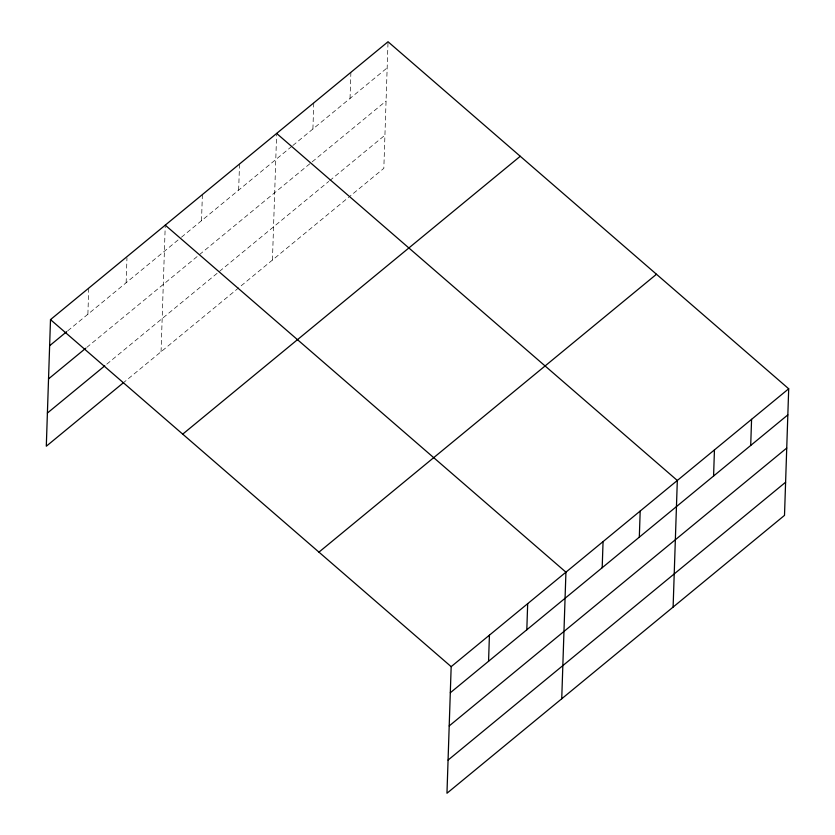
<?xml version="1.0" encoding="UTF-8"?>
<svg xmlns="http://www.w3.org/2000/svg" width="835" height="835" viewBox="0 0 835 835"><rect width="100%" height="100%" fill="white"/><g stroke="black" fill="none" stroke-linecap="round" stroke-linejoin="round"><path stroke-width="0.63" stroke-dasharray="4.17 3.13" d="M87.884 314.242L88.75 288.127M126.137 282.752L126.962 257.879M161.061 351.744L165.257 225.147M201.517 220.69L202.383 194.576M238.653 190.129L239.52 164.015M272.44 260.05L276.604 134.685M312.906 128.997L313.772 102.882M350.032 98.426L350.898 72.311M387.993 42.992L383.829 168.346L349.708 196.434M67.75 330.817L180.444 238.038M181.456 237.213L291.833 146.344M292.834 145.52L387.169 67.865M86.788 347.402L386.062 101.025M106.786 364.164L328.739 181.446M329.742 180.621L384.935 135.186M122.808 383.234L348.706 197.258"/><path stroke-width="1.25" d="M788.699 388.776L451.171 666.654L446.965 793.25L784.503 515.383L788.699 388.776L388.035 41.75L50.497 319.617L46.301 446.224L122.808 383.234M488.558 661.268L489.425 635.164M526.812 629.778L527.678 603.663M561.736 698.77L565.932 572.173L165.257 225.147M602.192 567.716L603.058 541.612M639.318 537.155L640.184 511.041M673.114 607.076L677.321 480.48L276.646 133.443M713.581 476.023L714.447 449.908M750.707 445.462L751.573 419.347M49.63 345.732L66.748 331.641M48.534 378.892L85.775 348.226M47.397 413.054L104.782 365.824M182.719 434.137L520.257 156.27M318.949 552.133L656.477 274.256M450.305 692.758L787.833 414.891M449.199 725.928L786.737 448.051M448.071 760.09L785.599 482.223M50.497 319.617L451.171 666.654"/></g></svg>
